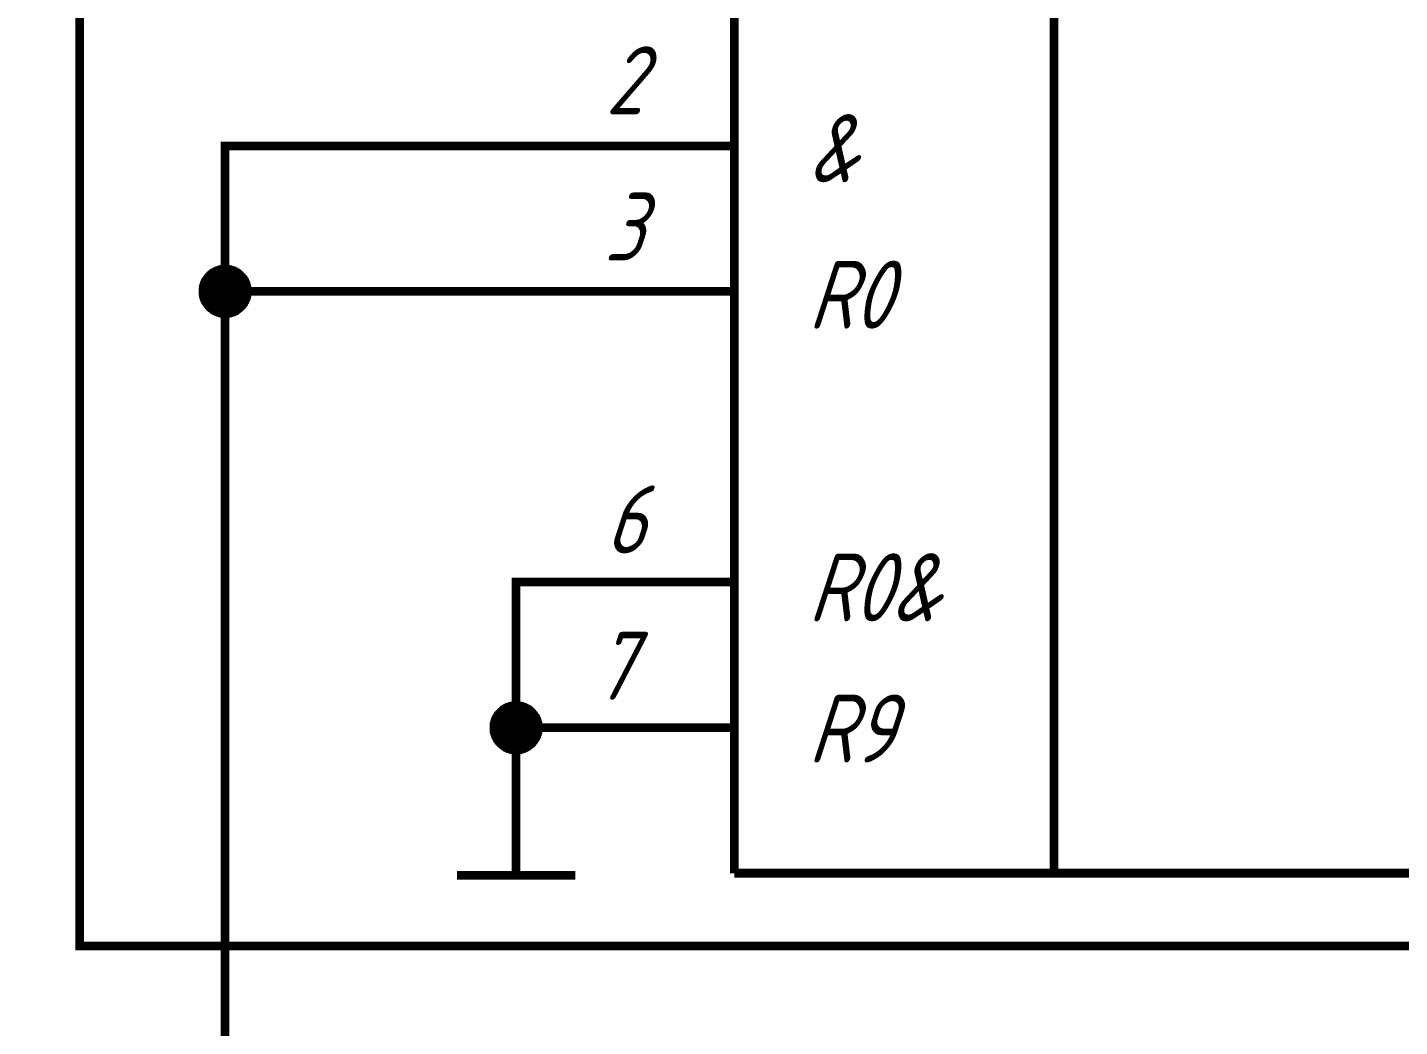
# Model space of a CAD drawing. Header units: millimetres. Extents: x 0 to 420, y 0 to 297.
# Drawn here: x 218.2 to 265.38, y 232.22 to 266.57 of the extents above; entities that cross this region are included whole.
import ezdxf

# ---------------------------------------------------------------- set-up
doc = ezdxf.new("R2010")
doc.units = ezdxf.units.MM
doc.layers.add('Sheet', color=255, linetype='Continuous')
doc.styles.add('GOST', font='', dxfattribs={"oblique": 18})
doc.styles.get('GOST').set_extended_font_data('GOST type A')

msp = doc.modelspace()

# ---------------------------------------------------------------- linework, layer by layer
at = {"layer": 'Sheet'}
for points, const_width in [([(242.504, 237.494), (242.504, 282.491)], 0.3), ([(253.496, 282.491), (253.496, 237.494)], 0.3), ([(292.489, 189.993), (292.489, 234.99), (220.004, 234.99), (220.004, 277.494), (237.496, 277.494)], 0.3), ([(215.007, 184.996), (225, 184.996), (225, 194.99), (225, 199.999), (225, 257.494), (225, 262.491), (237.496, 262.491)], 0.3), ([(242.504, 262.491), (237.496, 262.491)], 0.3), ([(224.237, 257.494), (224.237, 257.539), (224.237, 257.573), (224.248, 257.607), (224.248, 257.652), (224.259, 257.685), (224.27, 257.719), (224.281, 257.764), (224.293, 257.798), (224.315, 257.831), (224.326, 257.865), (224.349, 257.887), (224.371, 257.921), (224.394, 257.955), (224.416, 257.977), (224.439, 258.011), (224.461, 258.033), (224.484, 258.056), (224.517, 258.089), (224.551, 258.112), (224.573, 258.134), (224.607, 258.146), (224.641, 258.168), (224.674, 258.179), (224.708, 258.202), (224.742, 258.213), (224.775, 258.224), (224.809, 258.235), (224.843, 258.247), (224.888, 258.247), (224.921, 258.258), (224.966, 258.258), (225, 258.258)], 0.3), ([(224.237, 257.494), (224.237, 257.539), (224.237, 257.573), (224.248, 257.607), (224.248, 257.652), (224.259, 257.685), (224.27, 257.719), (224.281, 257.764), (224.293, 257.798), (224.315, 257.831), (224.326, 257.865), (224.349, 257.887), (224.371, 257.921), (224.394, 257.955), (224.416, 257.977), (224.439, 258.011), (224.461, 258.033), (224.484, 258.056), (224.517, 258.089), (224.551, 258.112), (224.573, 258.134), (224.607, 258.146), (224.641, 258.168), (224.674, 258.179), (224.708, 258.202), (224.742, 258.213), (224.775, 258.224), (224.809, 258.235), (224.843, 258.247), (224.888, 258.247), (224.921, 258.258), (224.966, 258.258), (225, 258.258)], 0.3), ([(224.237, 257.494), (224.237, 257.539), (224.237, 257.573), (224.248, 257.607), (224.248, 257.652), (224.259, 257.685), (224.27, 257.719), (224.281, 257.764), (224.293, 257.798), (224.315, 257.831), (224.326, 257.865), (224.349, 257.887), (224.371, 257.921), (224.394, 257.955), (224.416, 257.977), (224.439, 258.011), (224.461, 258.033), (224.484, 258.056), (224.517, 258.089), (224.551, 258.112), (224.573, 258.134), (224.607, 258.146), (224.641, 258.168), (224.674, 258.179), (224.708, 258.202), (224.742, 258.213), (224.775, 258.224), (224.809, 258.235), (224.843, 258.247), (224.888, 258.247), (224.921, 258.258), (224.966, 258.258), (225, 258.258)], 0.3), ([(224.237, 257.494), (224.237, 257.539), (224.237, 257.573), (224.248, 257.607), (224.248, 257.652), (224.259, 257.685), (224.27, 257.719), (224.281, 257.764), (224.293, 257.798), (224.315, 257.831), (224.326, 257.865), (224.349, 257.887), (224.371, 257.921), (224.394, 257.955), (224.416, 257.977), (224.439, 258.011), (224.461, 258.033), (224.484, 258.056), (224.517, 258.089), (224.551, 258.112), (224.573, 258.134), (224.607, 258.146), (224.641, 258.168), (224.674, 258.179), (224.708, 258.202), (224.742, 258.213), (224.775, 258.224), (224.809, 258.235), (224.843, 258.247), (224.888, 258.247), (224.921, 258.258), (224.966, 258.258), (225, 258.258)], 0.3), ([(224.237, 257.494), (224.237, 257.539), (224.237, 257.573), (224.248, 257.607), (224.248, 257.652), (224.259, 257.685), (224.27, 257.719), (224.281, 257.764), (224.293, 257.798), (224.315, 257.831), (224.326, 257.865), (224.349, 257.887), (224.371, 257.921), (224.394, 257.955), (224.416, 257.977), (224.439, 258.011), (224.461, 258.033), (224.484, 258.056), (224.517, 258.089), (224.551, 258.112), (224.573, 258.134), (224.607, 258.146), (224.641, 258.168), (224.674, 258.179), (224.708, 258.202), (224.742, 258.213), (224.775, 258.224), (224.809, 258.235), (224.843, 258.247), (224.888, 258.247), (224.921, 258.258), (224.966, 258.258), (225, 258.258)], 0.0991), ([(224.237, 257.494), (224.237, 257.539), (224.237, 257.573), (224.248, 257.607), (224.248, 257.652), (224.259, 257.685), (224.27, 257.719), (224.281, 257.764), (224.293, 257.798), (224.315, 257.831), (224.326, 257.865), (224.349, 257.887), (224.371, 257.921), (224.394, 257.955), (224.416, 257.977), (224.439, 258.011), (224.461, 258.033), (224.484, 258.056), (224.517, 258.089), (224.551, 258.112), (224.573, 258.134), (224.607, 258.146), (224.641, 258.168), (224.674, 258.179), (224.708, 258.202), (224.742, 258.213), (224.775, 258.224), (224.809, 258.235), (224.843, 258.247), (224.888, 258.247), (224.921, 258.258), (224.966, 258.258), (225, 258.258)], 0.0991), ([(224.237, 257.494), (224.237, 257.539), (224.237, 257.573), (224.248, 257.607), (224.248, 257.652), (224.259, 257.685), (224.27, 257.719), (224.281, 257.764), (224.293, 257.798), (224.315, 257.831), (224.326, 257.865), (224.349, 257.887), (224.371, 257.921), (224.394, 257.955), (224.416, 257.977), (224.439, 258.011), (224.461, 258.033), (224.484, 258.056), (224.517, 258.089), (224.551, 258.112), (224.573, 258.134), (224.607, 258.146), (224.641, 258.168), (224.674, 258.179), (224.708, 258.202), (224.742, 258.213), (224.775, 258.224), (224.809, 258.235), (224.843, 258.247), (224.888, 258.247), (224.921, 258.258), (224.966, 258.258), (225, 258.258)], 0.0991), ([(224.237, 257.494), (224.237, 257.539), (224.237, 257.573), (224.248, 257.607), (224.248, 257.652), (224.259, 257.685), (224.27, 257.719), (224.281, 257.764), (224.293, 257.798), (224.315, 257.831), (224.326, 257.865), (224.349, 257.887), (224.371, 257.921), (224.394, 257.955), (224.416, 257.977), (224.439, 258.011), (224.461, 258.033), (224.484, 258.056), (224.517, 258.089), (224.551, 258.112), (224.573, 258.134), (224.607, 258.146), (224.641, 258.168), (224.674, 258.179), (224.708, 258.202), (224.742, 258.213), (224.775, 258.224), (224.809, 258.235), (224.843, 258.247), (224.888, 258.247), (224.921, 258.258), (224.966, 258.258), (225, 258.258)], 0.0991), ([(225, 258.258), (225, 258.258)], 0.3), ([(225, 258.258), (225.045, 258.258), (225.079, 258.258), (225.112, 258.247), (225.157, 258.247), (225.191, 258.235), (225.225, 258.224), (225.269, 258.213), (225.303, 258.202), (225.337, 258.179), (225.371, 258.168), (225.393, 258.146), (225.427, 258.134), (225.46, 258.112), (225.483, 258.089), (225.516, 258.056), (225.539, 258.033), (225.561, 258.011), (225.595, 257.977), (225.618, 257.955), (225.64, 257.921), (225.651, 257.887), (225.674, 257.865), (225.685, 257.831), (225.707, 257.798), (225.719, 257.764), (225.73, 257.719), (225.741, 257.685), (225.752, 257.652), (225.752, 257.607), (225.763, 257.573), (225.763, 257.539), (225.763, 257.494)], 0.3), ([(225, 258.258), (225, 258.258)], 0.3), ([(225, 258.258), (225.045, 258.258), (225.079, 258.258), (225.112, 258.247), (225.157, 258.247), (225.191, 258.235), (225.225, 258.224), (225.269, 258.213), (225.303, 258.202), (225.337, 258.179), (225.371, 258.168), (225.393, 258.146), (225.427, 258.134), (225.46, 258.112), (225.483, 258.089), (225.516, 258.056), (225.539, 258.033), (225.561, 258.011), (225.595, 257.977), (225.618, 257.955), (225.64, 257.921), (225.651, 257.887), (225.674, 257.865), (225.685, 257.831), (225.707, 257.798), (225.719, 257.764), (225.73, 257.719), (225.741, 257.685), (225.752, 257.652), (225.752, 257.607), (225.763, 257.573), (225.763, 257.539), (225.763, 257.494)], 0.3), ([(225, 258.258), (225, 258.258)], 0.3), ([(225, 258.258), (225.045, 258.258), (225.079, 258.258), (225.112, 258.247), (225.157, 258.247), (225.191, 258.235), (225.225, 258.224), (225.269, 258.213), (225.303, 258.202), (225.337, 258.179), (225.371, 258.168), (225.393, 258.146), (225.427, 258.134), (225.46, 258.112), (225.483, 258.089), (225.516, 258.056), (225.539, 258.033), (225.561, 258.011), (225.595, 257.977), (225.618, 257.955), (225.64, 257.921), (225.651, 257.887), (225.674, 257.865), (225.685, 257.831), (225.707, 257.798), (225.719, 257.764), (225.73, 257.719), (225.741, 257.685), (225.752, 257.652), (225.752, 257.607), (225.763, 257.573), (225.763, 257.539), (225.763, 257.494)], 0.3), ([(225, 258.258), (225, 258.258)], 0.3), ([(225, 258.258), (225.045, 258.258), (225.079, 258.258), (225.112, 258.247), (225.157, 258.247), (225.191, 258.235), (225.225, 258.224), (225.269, 258.213), (225.303, 258.202), (225.337, 258.179), (225.371, 258.168), (225.393, 258.146), (225.427, 258.134), (225.46, 258.112), (225.483, 258.089), (225.516, 258.056), (225.539, 258.033), (225.561, 258.011), (225.595, 257.977), (225.618, 257.955), (225.64, 257.921), (225.651, 257.887), (225.674, 257.865), (225.685, 257.831), (225.707, 257.798), (225.719, 257.764), (225.73, 257.719), (225.741, 257.685), (225.752, 257.652), (225.752, 257.607), (225.763, 257.573), (225.763, 257.539), (225.763, 257.494)], 0.3), ([(225, 258.258), (225, 258.258)], 0.0991), ([(225, 258.258), (225.045, 258.258), (225.079, 258.258), (225.112, 258.247), (225.157, 258.247), (225.191, 258.235), (225.225, 258.224), (225.269, 258.213), (225.303, 258.202), (225.337, 258.179), (225.371, 258.168), (225.393, 258.146), (225.427, 258.134), (225.46, 258.112), (225.483, 258.089), (225.516, 258.056), (225.539, 258.033), (225.561, 258.011), (225.595, 257.977), (225.618, 257.955), (225.64, 257.921), (225.651, 257.887), (225.674, 257.865), (225.685, 257.831), (225.707, 257.798), (225.719, 257.764), (225.73, 257.719), (225.741, 257.685), (225.752, 257.652), (225.752, 257.607), (225.763, 257.573), (225.763, 257.539), (225.763, 257.494)], 0.0991), ([(225, 258.258), (225, 258.258)], 0.0991), ([(225, 258.258), (225.045, 258.258), (225.079, 258.258), (225.112, 258.247), (225.157, 258.247), (225.191, 258.235), (225.225, 258.224), (225.269, 258.213), (225.303, 258.202), (225.337, 258.179), (225.371, 258.168), (225.393, 258.146), (225.427, 258.134), (225.46, 258.112), (225.483, 258.089), (225.516, 258.056), (225.539, 258.033), (225.561, 258.011), (225.595, 257.977), (225.618, 257.955), (225.64, 257.921), (225.651, 257.887), (225.674, 257.865), (225.685, 257.831), (225.707, 257.798), (225.719, 257.764), (225.73, 257.719), (225.741, 257.685), (225.752, 257.652), (225.752, 257.607), (225.763, 257.573), (225.763, 257.539), (225.763, 257.494)], 0.0991), ([(225, 258.258), (225, 258.258)], 0.0991), ([(225, 258.258), (225.045, 258.258), (225.079, 258.258), (225.112, 258.247), (225.157, 258.247), (225.191, 258.235), (225.225, 258.224), (225.269, 258.213), (225.303, 258.202), (225.337, 258.179), (225.371, 258.168), (225.393, 258.146), (225.427, 258.134), (225.46, 258.112), (225.483, 258.089), (225.516, 258.056), (225.539, 258.033), (225.561, 258.011), (225.595, 257.977), (225.618, 257.955), (225.64, 257.921), (225.651, 257.887), (225.674, 257.865), (225.685, 257.831), (225.707, 257.798), (225.719, 257.764), (225.73, 257.719), (225.741, 257.685), (225.752, 257.652), (225.752, 257.607), (225.763, 257.573), (225.763, 257.539), (225.763, 257.494)], 0.0991), ([(225, 258.258), (225, 258.258)], 0.0991), ([(225, 258.258), (225.045, 258.258), (225.079, 258.258), (225.112, 258.247), (225.157, 258.247), (225.191, 258.235), (225.225, 258.224), (225.269, 258.213), (225.303, 258.202), (225.337, 258.179), (225.371, 258.168), (225.393, 258.146), (225.427, 258.134), (225.46, 258.112), (225.483, 258.089), (225.516, 258.056), (225.539, 258.033), (225.561, 258.011), (225.595, 257.977), (225.618, 257.955), (225.64, 257.921), (225.651, 257.887), (225.674, 257.865), (225.685, 257.831), (225.707, 257.798), (225.719, 257.764), (225.73, 257.719), (225.741, 257.685), (225.752, 257.652), (225.752, 257.607), (225.763, 257.573), (225.763, 257.539), (225.763, 257.494)], 0.0991), ([(225, 256.731), (224.966, 256.731), (224.921, 256.731), (224.888, 256.742), (224.843, 256.742), (224.809, 256.753), (224.775, 256.764), (224.742, 256.776), (224.708, 256.787), (224.674, 256.809), (224.641, 256.821), (224.607, 256.843), (224.573, 256.865), (224.551, 256.888), (224.517, 256.91), (224.484, 256.933), (224.461, 256.955), (224.439, 256.978), (224.416, 257.011), (224.394, 257.045), (224.371, 257.068), (224.349, 257.101), (224.326, 257.135), (224.315, 257.169), (224.293, 257.202), (224.281, 257.236), (224.27, 257.27), (224.259, 257.303), (224.248, 257.337), (224.248, 257.382), (224.237, 257.416), (224.237, 257.461), (224.237, 257.494)], 0.3), ([(224.237, 257.494), (224.237, 257.494)], 0.3), ([(225, 256.731), (224.966, 256.731), (224.921, 256.731), (224.888, 256.742), (224.843, 256.742), (224.809, 256.753), (224.775, 256.764), (224.742, 256.776), (224.708, 256.787), (224.674, 256.809), (224.641, 256.821), (224.607, 256.843), (224.573, 256.865), (224.551, 256.888), (224.517, 256.91), (224.484, 256.933), (224.461, 256.955), (224.439, 256.978), (224.416, 257.011), (224.394, 257.045), (224.371, 257.068), (224.349, 257.101), (224.326, 257.135), (224.315, 257.169), (224.293, 257.202), (224.281, 257.236), (224.27, 257.27), (224.259, 257.303), (224.248, 257.337), (224.248, 257.382), (224.237, 257.416), (224.237, 257.461), (224.237, 257.494)], 0.3), ([(224.237, 257.494), (224.237, 257.494)], 0.3), ([(225, 256.731), (224.966, 256.731), (224.921, 256.731), (224.888, 256.742), (224.843, 256.742), (224.809, 256.753), (224.775, 256.764), (224.742, 256.776), (224.708, 256.787), (224.674, 256.809), (224.641, 256.821), (224.607, 256.843), (224.573, 256.865), (224.551, 256.888), (224.517, 256.91), (224.484, 256.933), (224.461, 256.955), (224.439, 256.978), (224.416, 257.011), (224.394, 257.045), (224.371, 257.068), (224.349, 257.101), (224.326, 257.135), (224.315, 257.169), (224.293, 257.202), (224.281, 257.236), (224.27, 257.27), (224.259, 257.303), (224.248, 257.337), (224.248, 257.382), (224.237, 257.416), (224.237, 257.461), (224.237, 257.494)], 0.3), ([(224.237, 257.494), (224.237, 257.494)], 0.3), ([(225, 256.731), (224.966, 256.731), (224.921, 256.731), (224.888, 256.742), (224.843, 256.742), (224.809, 256.753), (224.775, 256.764), (224.742, 256.776), (224.708, 256.787), (224.674, 256.809), (224.641, 256.821), (224.607, 256.843), (224.573, 256.865), (224.551, 256.888), (224.517, 256.91), (224.484, 256.933), (224.461, 256.955), (224.439, 256.978), (224.416, 257.011), (224.394, 257.045), (224.371, 257.068), (224.349, 257.101), (224.326, 257.135), (224.315, 257.169), (224.293, 257.202), (224.281, 257.236), (224.27, 257.27), (224.259, 257.303), (224.248, 257.337), (224.248, 257.382), (224.237, 257.416), (224.237, 257.461), (224.237, 257.494)], 0.3), ([(224.237, 257.494), (224.237, 257.494)], 0.3), ([(225.763, 257.494), (225.763, 257.461), (225.763, 257.416), (225.752, 257.382), (225.752, 257.337), (225.741, 257.303), (225.73, 257.27), (225.719, 257.236), (225.707, 257.202), (225.685, 257.169), (225.674, 257.135), (225.651, 257.101), (225.64, 257.068), (225.618, 257.045), (225.595, 257.011), (225.561, 256.978), (225.539, 256.955), (225.516, 256.933), (225.483, 256.91), (225.46, 256.888), (225.427, 256.865), (225.393, 256.843), (225.371, 256.821), (225.337, 256.809), (225.303, 256.787), (225.269, 256.776), (225.225, 256.764), (225.191, 256.753), (225.157, 256.742), (225.112, 256.742), (225.079, 256.731), (225.045, 256.731), (225, 256.731)], 0.3), ([(237.496, 257.494), (225, 257.494)], 0.3), ([(225.763, 257.494), (225.763, 257.461), (225.763, 257.416), (225.752, 257.382), (225.752, 257.337), (225.741, 257.303), (225.73, 257.27), (225.719, 257.236), (225.707, 257.202), (225.685, 257.169), (225.674, 257.135), (225.651, 257.101), (225.64, 257.068), (225.618, 257.045), (225.595, 257.011), (225.561, 256.978), (225.539, 256.955), (225.516, 256.933), (225.483, 256.91), (225.46, 256.888), (225.427, 256.865), (225.393, 256.843), (225.371, 256.821), (225.337, 256.809), (225.303, 256.787), (225.269, 256.776), (225.225, 256.764), (225.191, 256.753), (225.157, 256.742), (225.112, 256.742), (225.079, 256.731), (225.045, 256.731), (225, 256.731)], 0.3), ([(225.763, 257.494), (225.763, 257.461), (225.763, 257.416), (225.752, 257.382), (225.752, 257.337), (225.741, 257.303), (225.73, 257.27), (225.719, 257.236), (225.707, 257.202), (225.685, 257.169), (225.674, 257.135), (225.651, 257.101), (225.64, 257.068), (225.618, 257.045), (225.595, 257.011), (225.561, 256.978), (225.539, 256.955), (225.516, 256.933), (225.483, 256.91), (225.46, 256.888), (225.427, 256.865), (225.393, 256.843), (225.371, 256.821), (225.337, 256.809), (225.303, 256.787), (225.269, 256.776), (225.225, 256.764), (225.191, 256.753), (225.157, 256.742), (225.112, 256.742), (225.079, 256.731), (225.045, 256.731), (225, 256.731)], 0.3), ([(225.763, 257.494), (225.763, 257.461), (225.763, 257.416), (225.752, 257.382), (225.752, 257.337), (225.741, 257.303), (225.73, 257.27), (225.719, 257.236), (225.707, 257.202), (225.685, 257.169), (225.674, 257.135), (225.651, 257.101), (225.64, 257.068), (225.618, 257.045), (225.595, 257.011), (225.561, 256.978), (225.539, 256.955), (225.516, 256.933), (225.483, 256.91), (225.46, 256.888), (225.427, 256.865), (225.393, 256.843), (225.371, 256.821), (225.337, 256.809), (225.303, 256.787), (225.269, 256.776), (225.225, 256.764), (225.191, 256.753), (225.157, 256.742), (225.112, 256.742), (225.079, 256.731), (225.045, 256.731), (225, 256.731)], 0.3), ([(225.763, 257.494), (225.763, 257.494), (225.763, 257.494), (225.763, 257.494), (225.763, 257.494), (225.763, 257.494), (225.763, 257.494), (225.763, 257.494), (225.763, 257.494), (225.763, 257.494), (225.763, 257.494), (225.763, 257.494), (225.763, 257.494), (225.763, 257.494), (225.763, 257.494), (225.763, 257.494), (225.763, 257.494), (225.763, 257.494), (225.763, 257.494), (225.763, 257.494), (225.763, 257.494), (225.763, 257.494), (225.763, 257.494), (225.763, 257.494), (225.763, 257.494), (225.763, 257.494), (225.763, 257.494), (225.763, 257.494), (225.763, 257.494), (225.763, 257.494), (225.763, 257.494), (225.763, 257.494), (225.763, 257.494)], 0.3), ([(225.763, 257.494), (225.763, 257.494)], 0.3), ([(225.763, 257.494), (225.763, 257.494), (225.763, 257.494), (225.763, 257.494), (225.763, 257.494), (225.763, 257.494), (225.763, 257.494), (225.763, 257.494), (225.763, 257.494), (225.763, 257.494), (225.763, 257.494), (225.763, 257.494), (225.763, 257.494), (225.763, 257.494), (225.763, 257.494), (225.763, 257.494), (225.763, 257.494), (225.763, 257.494), (225.763, 257.494), (225.763, 257.494), (225.763, 257.494), (225.763, 257.494), (225.763, 257.494), (225.763, 257.494), (225.763, 257.494), (225.763, 257.494), (225.763, 257.494), (225.763, 257.494), (225.763, 257.494), (225.763, 257.494), (225.763, 257.494), (225.763, 257.494), (225.763, 257.494)], 0.3), ([(225.763, 257.494), (225.763, 257.494)], 0.3), ([(225.763, 257.494), (225.763, 257.494), (225.763, 257.494), (225.763, 257.494), (225.763, 257.494), (225.763, 257.494), (225.763, 257.494), (225.763, 257.494), (225.763, 257.494), (225.763, 257.494), (225.763, 257.494), (225.763, 257.494), (225.763, 257.494), (225.763, 257.494), (225.763, 257.494), (225.763, 257.494), (225.763, 257.494), (225.763, 257.494), (225.763, 257.494), (225.763, 257.494), (225.763, 257.494), (225.763, 257.494), (225.763, 257.494), (225.763, 257.494), (225.763, 257.494), (225.763, 257.494), (225.763, 257.494), (225.763, 257.494), (225.763, 257.494), (225.763, 257.494), (225.763, 257.494), (225.763, 257.494), (225.763, 257.494)], 0.3), ([(225.763, 257.494), (225.763, 257.494)], 0.3), ([(225.763, 257.494), (225.763, 257.494), (225.763, 257.494), (225.763, 257.494), (225.763, 257.494), (225.763, 257.494), (225.763, 257.494), (225.763, 257.494), (225.763, 257.494), (225.763, 257.494), (225.763, 257.494), (225.763, 257.494), (225.763, 257.494), (225.763, 257.494), (225.763, 257.494), (225.763, 257.494), (225.763, 257.494), (225.763, 257.494), (225.763, 257.494), (225.763, 257.494), (225.763, 257.494), (225.763, 257.494), (225.763, 257.494), (225.763, 257.494), (225.763, 257.494), (225.763, 257.494), (225.763, 257.494), (225.763, 257.494), (225.763, 257.494), (225.763, 257.494), (225.763, 257.494), (225.763, 257.494), (225.763, 257.494)], 0.3), ([(225.763, 257.494), (225.763, 257.494)], 0.3), ([(242.504, 257.494), (237.496, 257.494)], 0.3), ([(225, 256.731), (224.966, 256.731), (224.921, 256.731), (224.888, 256.742), (224.843, 256.742), (224.809, 256.753), (224.775, 256.764), (224.742, 256.776), (224.708, 256.787), (224.674, 256.809), (224.641, 256.821), (224.607, 256.843), (224.573, 256.865), (224.551, 256.888), (224.517, 256.91), (224.484, 256.933), (224.461, 256.955), (224.439, 256.978), (224.416, 257.011), (224.394, 257.045), (224.371, 257.068), (224.349, 257.101), (224.326, 257.135), (224.315, 257.169), (224.293, 257.202), (224.281, 257.236), (224.27, 257.27), (224.259, 257.303), (224.248, 257.337), (224.248, 257.382), (224.237, 257.416), (224.237, 257.461), (224.237, 257.494)], 0.0991), ([(224.237, 257.494), (224.237, 257.494)], 0.0991), ([(225, 256.731), (224.966, 256.731), (224.921, 256.731), (224.888, 256.742), (224.843, 256.742), (224.809, 256.753), (224.775, 256.764), (224.742, 256.776), (224.708, 256.787), (224.674, 256.809), (224.641, 256.821), (224.607, 256.843), (224.573, 256.865), (224.551, 256.888), (224.517, 256.91), (224.484, 256.933), (224.461, 256.955), (224.439, 256.978), (224.416, 257.011), (224.394, 257.045), (224.371, 257.068), (224.349, 257.101), (224.326, 257.135), (224.315, 257.169), (224.293, 257.202), (224.281, 257.236), (224.27, 257.27), (224.259, 257.303), (224.248, 257.337), (224.248, 257.382), (224.237, 257.416), (224.237, 257.461), (224.237, 257.494)], 0.0991), ([(224.237, 257.494), (224.237, 257.494)], 0.0991), ([(225, 256.731), (224.966, 256.731), (224.921, 256.731), (224.888, 256.742), (224.843, 256.742), (224.809, 256.753), (224.775, 256.764), (224.742, 256.776), (224.708, 256.787), (224.674, 256.809), (224.641, 256.821), (224.607, 256.843), (224.573, 256.865), (224.551, 256.888), (224.517, 256.91), (224.484, 256.933), (224.461, 256.955), (224.439, 256.978), (224.416, 257.011), (224.394, 257.045), (224.371, 257.068), (224.349, 257.101), (224.326, 257.135), (224.315, 257.169), (224.293, 257.202), (224.281, 257.236), (224.27, 257.27), (224.259, 257.303), (224.248, 257.337), (224.248, 257.382), (224.237, 257.416), (224.237, 257.461), (224.237, 257.494)], 0.0991), ([(224.237, 257.494), (224.237, 257.494)], 0.0991), ([(225, 256.731), (224.966, 256.731), (224.921, 256.731), (224.888, 256.742), (224.843, 256.742), (224.809, 256.753), (224.775, 256.764), (224.742, 256.776), (224.708, 256.787), (224.674, 256.809), (224.641, 256.821), (224.607, 256.843), (224.573, 256.865), (224.551, 256.888), (224.517, 256.91), (224.484, 256.933), (224.461, 256.955), (224.439, 256.978), (224.416, 257.011), (224.394, 257.045), (224.371, 257.068), (224.349, 257.101), (224.326, 257.135), (224.315, 257.169), (224.293, 257.202), (224.281, 257.236), (224.27, 257.27), (224.259, 257.303), (224.248, 257.337), (224.248, 257.382), (224.237, 257.416), (224.237, 257.461), (224.237, 257.494)], 0.0991), ([(224.237, 257.494), (224.237, 257.494)], 0.0991), ([(225.763, 257.494), (225.763, 257.461), (225.763, 257.416), (225.752, 257.382), (225.752, 257.337), (225.741, 257.303), (225.73, 257.27), (225.719, 257.236), (225.707, 257.202), (225.685, 257.169), (225.674, 257.135), (225.651, 257.101), (225.64, 257.068), (225.618, 257.045), (225.595, 257.011), (225.561, 256.978), (225.539, 256.955), (225.516, 256.933), (225.483, 256.91), (225.46, 256.888), (225.427, 256.865), (225.393, 256.843), (225.371, 256.821), (225.337, 256.809), (225.303, 256.787), (225.269, 256.776), (225.225, 256.764), (225.191, 256.753), (225.157, 256.742), (225.112, 256.742), (225.079, 256.731), (225.045, 256.731), (225, 256.731)], 0.0991), ([(225.763, 257.494), (225.763, 257.461), (225.763, 257.416), (225.752, 257.382), (225.752, 257.337), (225.741, 257.303), (225.73, 257.27), (225.719, 257.236), (225.707, 257.202), (225.685, 257.169), (225.674, 257.135), (225.651, 257.101), (225.64, 257.068), (225.618, 257.045), (225.595, 257.011), (225.561, 256.978), (225.539, 256.955), (225.516, 256.933), (225.483, 256.91), (225.46, 256.888), (225.427, 256.865), (225.393, 256.843), (225.371, 256.821), (225.337, 256.809), (225.303, 256.787), (225.269, 256.776), (225.225, 256.764), (225.191, 256.753), (225.157, 256.742), (225.112, 256.742), (225.079, 256.731), (225.045, 256.731), (225, 256.731)], 0.0991), ([(225.763, 257.494), (225.763, 257.461), (225.763, 257.416), (225.752, 257.382), (225.752, 257.337), (225.741, 257.303), (225.73, 257.27), (225.719, 257.236), (225.707, 257.202), (225.685, 257.169), (225.674, 257.135), (225.651, 257.101), (225.64, 257.068), (225.618, 257.045), (225.595, 257.011), (225.561, 256.978), (225.539, 256.955), (225.516, 256.933), (225.483, 256.91), (225.46, 256.888), (225.427, 256.865), (225.393, 256.843), (225.371, 256.821), (225.337, 256.809), (225.303, 256.787), (225.269, 256.776), (225.225, 256.764), (225.191, 256.753), (225.157, 256.742), (225.112, 256.742), (225.079, 256.731), (225.045, 256.731), (225, 256.731)], 0.0991), ([(225.763, 257.494), (225.763, 257.461), (225.763, 257.416), (225.752, 257.382), (225.752, 257.337), (225.741, 257.303), (225.73, 257.27), (225.719, 257.236), (225.707, 257.202), (225.685, 257.169), (225.674, 257.135), (225.651, 257.101), (225.64, 257.068), (225.618, 257.045), (225.595, 257.011), (225.561, 256.978), (225.539, 256.955), (225.516, 256.933), (225.483, 256.91), (225.46, 256.888), (225.427, 256.865), (225.393, 256.843), (225.371, 256.821), (225.337, 256.809), (225.303, 256.787), (225.269, 256.776), (225.225, 256.764), (225.191, 256.753), (225.157, 256.742), (225.112, 256.742), (225.079, 256.731), (225.045, 256.731), (225, 256.731)], 0.0991), ([(225.763, 257.494), (225.763, 257.494), (225.763, 257.494), (225.763, 257.494), (225.763, 257.494), (225.763, 257.494), (225.763, 257.494), (225.763, 257.494), (225.763, 257.494), (225.763, 257.494), (225.763, 257.494), (225.763, 257.494), (225.763, 257.494), (225.763, 257.494), (225.763, 257.494), (225.763, 257.494), (225.763, 257.494), (225.763, 257.494), (225.763, 257.494), (225.763, 257.494), (225.763, 257.494), (225.763, 257.494), (225.763, 257.494), (225.763, 257.494), (225.763, 257.494), (225.763, 257.494), (225.763, 257.494), (225.763, 257.494), (225.763, 257.494), (225.763, 257.494), (225.763, 257.494), (225.763, 257.494), (225.763, 257.494)], 0.0991), ([(225.763, 257.494), (225.763, 257.494)], 0.0991), ([(225.763, 257.494), (225.763, 257.494), (225.763, 257.494), (225.763, 257.494), (225.763, 257.494), (225.763, 257.494), (225.763, 257.494), (225.763, 257.494), (225.763, 257.494), (225.763, 257.494), (225.763, 257.494), (225.763, 257.494), (225.763, 257.494), (225.763, 257.494), (225.763, 257.494), (225.763, 257.494), (225.763, 257.494), (225.763, 257.494), (225.763, 257.494), (225.763, 257.494), (225.763, 257.494), (225.763, 257.494), (225.763, 257.494), (225.763, 257.494), (225.763, 257.494), (225.763, 257.494), (225.763, 257.494), (225.763, 257.494), (225.763, 257.494), (225.763, 257.494), (225.763, 257.494), (225.763, 257.494), (225.763, 257.494)], 0.0991), ([(225.763, 257.494), (225.763, 257.494)], 0.0991), ([(225.763, 257.494), (225.763, 257.494), (225.763, 257.494), (225.763, 257.494), (225.763, 257.494), (225.763, 257.494), (225.763, 257.494), (225.763, 257.494), (225.763, 257.494), (225.763, 257.494), (225.763, 257.494), (225.763, 257.494), (225.763, 257.494), (225.763, 257.494), (225.763, 257.494), (225.763, 257.494), (225.763, 257.494), (225.763, 257.494), (225.763, 257.494), (225.763, 257.494), (225.763, 257.494), (225.763, 257.494), (225.763, 257.494), (225.763, 257.494), (225.763, 257.494), (225.763, 257.494), (225.763, 257.494), (225.763, 257.494), (225.763, 257.494), (225.763, 257.494), (225.763, 257.494), (225.763, 257.494), (225.763, 257.494)], 0.0991), ([(225.763, 257.494), (225.763, 257.494)], 0.0991), ([(225.763, 257.494), (225.763, 257.494), (225.763, 257.494), (225.763, 257.494), (225.763, 257.494), (225.763, 257.494), (225.763, 257.494), (225.763, 257.494), (225.763, 257.494), (225.763, 257.494), (225.763, 257.494), (225.763, 257.494), (225.763, 257.494), (225.763, 257.494), (225.763, 257.494), (225.763, 257.494), (225.763, 257.494), (225.763, 257.494), (225.763, 257.494), (225.763, 257.494), (225.763, 257.494), (225.763, 257.494), (225.763, 257.494), (225.763, 257.494), (225.763, 257.494), (225.763, 257.494), (225.763, 257.494), (225.763, 257.494), (225.763, 257.494), (225.763, 257.494), (225.763, 257.494), (225.763, 257.494), (225.763, 257.494)], 0.0991), ([(225.763, 257.494), (225.763, 257.494)], 0.0991), ([(237.496, 242.492), (235.004, 242.492), (235.004, 247.5), (237.496, 247.5)], 0.3), ([(242.504, 247.5), (237.496, 247.5)], 0.3), ([(234.24, 242.492), (234.24, 242.537), (234.24, 242.57), (234.251, 242.604), (234.251, 242.649), (234.263, 242.683), (234.274, 242.716), (234.285, 242.761), (234.296, 242.795), (234.319, 242.828), (234.33, 242.862), (234.353, 242.885), (234.364, 242.918), (234.386, 242.952), (234.409, 242.974), (234.442, 243.008), (234.465, 243.031), (234.487, 243.053), (234.521, 243.087), (234.543, 243.109), (234.577, 243.132), (234.611, 243.143), (234.633, 243.165), (234.667, 243.177), (234.701, 243.199), (234.734, 243.21), (234.779, 243.222), (234.813, 243.233), (234.847, 243.244), (234.891, 243.244), (234.925, 243.255), (234.959, 243.255), (235.004, 243.255)], 0.3), ([(234.24, 242.492), (234.24, 242.537), (234.24, 242.57), (234.251, 242.604), (234.251, 242.649), (234.263, 242.683), (234.274, 242.716), (234.285, 242.761), (234.296, 242.795), (234.319, 242.828), (234.33, 242.862), (234.353, 242.885), (234.364, 242.918), (234.386, 242.952), (234.409, 242.974), (234.442, 243.008), (234.465, 243.031), (234.487, 243.053), (234.521, 243.087), (234.543, 243.109), (234.577, 243.132), (234.611, 243.143), (234.633, 243.165), (234.667, 243.177), (234.701, 243.199), (234.734, 243.21), (234.779, 243.222), (234.813, 243.233), (234.847, 243.244), (234.891, 243.244), (234.925, 243.255), (234.959, 243.255), (235.004, 243.255)], 0.3), ([(234.24, 242.492), (234.24, 242.537), (234.24, 242.57), (234.251, 242.604), (234.251, 242.649), (234.263, 242.683), (234.274, 242.716), (234.285, 242.761), (234.296, 242.795), (234.319, 242.828), (234.33, 242.862), (234.353, 242.885), (234.364, 242.918), (234.386, 242.952), (234.409, 242.974), (234.442, 243.008), (234.465, 243.031), (234.487, 243.053), (234.521, 243.087), (234.543, 243.109), (234.577, 243.132), (234.611, 243.143), (234.633, 243.165), (234.667, 243.177), (234.701, 243.199), (234.734, 243.21), (234.779, 243.222), (234.813, 243.233), (234.847, 243.244), (234.891, 243.244), (234.925, 243.255), (234.959, 243.255), (235.004, 243.255)], 0.3), ([(234.24, 242.492), (234.24, 242.537), (234.24, 242.57), (234.251, 242.604), (234.251, 242.649), (234.263, 242.683), (234.274, 242.716), (234.285, 242.761), (234.296, 242.795), (234.319, 242.828), (234.33, 242.862), (234.353, 242.885), (234.364, 242.918), (234.386, 242.952), (234.409, 242.974), (234.442, 243.008), (234.465, 243.031), (234.487, 243.053), (234.521, 243.087), (234.543, 243.109), (234.577, 243.132), (234.611, 243.143), (234.633, 243.165), (234.667, 243.177), (234.701, 243.199), (234.734, 243.21), (234.779, 243.222), (234.813, 243.233), (234.847, 243.244), (234.891, 243.244), (234.925, 243.255), (234.959, 243.255), (235.004, 243.255)], 0.3), ([(234.24, 242.492), (234.24, 242.537), (234.24, 242.57), (234.251, 242.604), (234.251, 242.649), (234.263, 242.683), (234.274, 242.716), (234.285, 242.761), (234.296, 242.795), (234.319, 242.828), (234.33, 242.862), (234.353, 242.885), (234.364, 242.918), (234.386, 242.952), (234.409, 242.974), (234.442, 243.008), (234.465, 243.031), (234.487, 243.053), (234.521, 243.087), (234.543, 243.109), (234.577, 243.132), (234.611, 243.143), (234.633, 243.165), (234.667, 243.177), (234.701, 243.199), (234.734, 243.21), (234.779, 243.222), (234.813, 243.233), (234.847, 243.244), (234.891, 243.244), (234.925, 243.255), (234.959, 243.255), (235.004, 243.255)], 0.0991), ([(234.24, 242.492), (234.24, 242.537), (234.24, 242.57), (234.251, 242.604), (234.251, 242.649), (234.263, 242.683), (234.274, 242.716), (234.285, 242.761), (234.296, 242.795), (234.319, 242.828), (234.33, 242.862), (234.353, 242.885), (234.364, 242.918), (234.386, 242.952), (234.409, 242.974), (234.442, 243.008), (234.465, 243.031), (234.487, 243.053), (234.521, 243.087), (234.543, 243.109), (234.577, 243.132), (234.611, 243.143), (234.633, 243.165), (234.667, 243.177), (234.701, 243.199), (234.734, 243.21), (234.779, 243.222), (234.813, 243.233), (234.847, 243.244), (234.891, 243.244), (234.925, 243.255), (234.959, 243.255), (235.004, 243.255)], 0.0991), ([(234.24, 242.492), (234.24, 242.537), (234.24, 242.57), (234.251, 242.604), (234.251, 242.649), (234.263, 242.683), (234.274, 242.716), (234.285, 242.761), (234.296, 242.795), (234.319, 242.828), (234.33, 242.862), (234.353, 242.885), (234.364, 242.918), (234.386, 242.952), (234.409, 242.974), (234.442, 243.008), (234.465, 243.031), (234.487, 243.053), (234.521, 243.087), (234.543, 243.109), (234.577, 243.132), (234.611, 243.143), (234.633, 243.165), (234.667, 243.177), (234.701, 243.199), (234.734, 243.21), (234.779, 243.222), (234.813, 243.233), (234.847, 243.244), (234.891, 243.244), (234.925, 243.255), (234.959, 243.255), (235.004, 243.255)], 0.0991), ([(234.24, 242.492), (234.24, 242.537), (234.24, 242.57), (234.251, 242.604), (234.251, 242.649), (234.263, 242.683), (234.274, 242.716), (234.285, 242.761), (234.296, 242.795), (234.319, 242.828), (234.33, 242.862), (234.353, 242.885), (234.364, 242.918), (234.386, 242.952), (234.409, 242.974), (234.442, 243.008), (234.465, 243.031), (234.487, 243.053), (234.521, 243.087), (234.543, 243.109), (234.577, 243.132), (234.611, 243.143), (234.633, 243.165), (234.667, 243.177), (234.701, 243.199), (234.734, 243.21), (234.779, 243.222), (234.813, 243.233), (234.847, 243.244), (234.891, 243.244), (234.925, 243.255), (234.959, 243.255), (235.004, 243.255)], 0.0991), ([(235.004, 243.255), (235.004, 243.255)], 0.3), ([(235.004, 243.255), (235.037, 243.255), (235.082, 243.255), (235.116, 243.244), (235.161, 243.244), (235.195, 243.233), (235.228, 243.222), (235.262, 243.21), (235.296, 243.199), (235.329, 243.177), (235.363, 243.165), (235.397, 243.143), (235.43, 243.132), (235.453, 243.109), (235.487, 243.087), (235.52, 243.053), (235.543, 243.031), (235.565, 243.008), (235.588, 242.974), (235.61, 242.952), (235.632, 242.918), (235.655, 242.885), (235.677, 242.862), (235.689, 242.828), (235.711, 242.795), (235.722, 242.761), (235.734, 242.716), (235.745, 242.683), (235.756, 242.649), (235.756, 242.604), (235.767, 242.57), (235.767, 242.537), (235.767, 242.492)], 0.3), ([(235.004, 243.255), (235.004, 243.255)], 0.3), ([(235.004, 243.255), (235.037, 243.255), (235.082, 243.255), (235.116, 243.244), (235.161, 243.244), (235.195, 243.233), (235.228, 243.222), (235.262, 243.21), (235.296, 243.199), (235.329, 243.177), (235.363, 243.165), (235.397, 243.143), (235.43, 243.132), (235.453, 243.109), (235.487, 243.087), (235.52, 243.053), (235.543, 243.031), (235.565, 243.008), (235.588, 242.974), (235.61, 242.952), (235.632, 242.918), (235.655, 242.885), (235.677, 242.862), (235.689, 242.828), (235.711, 242.795), (235.722, 242.761), (235.734, 242.716), (235.745, 242.683), (235.756, 242.649), (235.756, 242.604), (235.767, 242.57), (235.767, 242.537), (235.767, 242.492)], 0.3), ([(235.004, 243.255), (235.004, 243.255)], 0.3), ([(235.004, 243.255), (235.037, 243.255), (235.082, 243.255), (235.116, 243.244), (235.161, 243.244), (235.195, 243.233), (235.228, 243.222), (235.262, 243.21), (235.296, 243.199), (235.329, 243.177), (235.363, 243.165), (235.397, 243.143), (235.43, 243.132), (235.453, 243.109), (235.487, 243.087), (235.52, 243.053), (235.543, 243.031), (235.565, 243.008), (235.588, 242.974), (235.61, 242.952), (235.632, 242.918), (235.655, 242.885), (235.677, 242.862), (235.689, 242.828), (235.711, 242.795), (235.722, 242.761), (235.734, 242.716), (235.745, 242.683), (235.756, 242.649), (235.756, 242.604), (235.767, 242.57), (235.767, 242.537), (235.767, 242.492)], 0.3), ([(235.004, 243.255), (235.004, 243.255)], 0.3), ([(235.004, 243.255), (235.037, 243.255), (235.082, 243.255), (235.116, 243.244), (235.161, 243.244), (235.195, 243.233), (235.228, 243.222), (235.262, 243.21), (235.296, 243.199), (235.329, 243.177), (235.363, 243.165), (235.397, 243.143), (235.43, 243.132), (235.453, 243.109), (235.487, 243.087), (235.52, 243.053), (235.543, 243.031), (235.565, 243.008), (235.588, 242.974), (235.61, 242.952), (235.632, 242.918), (235.655, 242.885), (235.677, 242.862), (235.689, 242.828), (235.711, 242.795), (235.722, 242.761), (235.734, 242.716), (235.745, 242.683), (235.756, 242.649), (235.756, 242.604), (235.767, 242.57), (235.767, 242.537), (235.767, 242.492)], 0.3), ([(235.004, 243.255), (235.004, 243.255)], 0.0991), ([(235.004, 243.255), (235.037, 243.255), (235.082, 243.255), (235.116, 243.244), (235.161, 243.244), (235.195, 243.233), (235.228, 243.222), (235.262, 243.21), (235.296, 243.199), (235.329, 243.177), (235.363, 243.165), (235.397, 243.143), (235.43, 243.132), (235.453, 243.109), (235.487, 243.087), (235.52, 243.053), (235.543, 243.031), (235.565, 243.008), (235.588, 242.974), (235.61, 242.952), (235.632, 242.918), (235.655, 242.885), (235.677, 242.862), (235.689, 242.828), (235.711, 242.795), (235.722, 242.761), (235.734, 242.716), (235.745, 242.683), (235.756, 242.649), (235.756, 242.604), (235.767, 242.57), (235.767, 242.537), (235.767, 242.492)], 0.0991), ([(235.004, 243.255), (235.004, 243.255)], 0.0991), ([(235.004, 243.255), (235.037, 243.255), (235.082, 243.255), (235.116, 243.244), (235.161, 243.244), (235.195, 243.233), (235.228, 243.222), (235.262, 243.21), (235.296, 243.199), (235.329, 243.177), (235.363, 243.165), (235.397, 243.143), (235.43, 243.132), (235.453, 243.109), (235.487, 243.087), (235.52, 243.053), (235.543, 243.031), (235.565, 243.008), (235.588, 242.974), (235.61, 242.952), (235.632, 242.918), (235.655, 242.885), (235.677, 242.862), (235.689, 242.828), (235.711, 242.795), (235.722, 242.761), (235.734, 242.716), (235.745, 242.683), (235.756, 242.649), (235.756, 242.604), (235.767, 242.57), (235.767, 242.537), (235.767, 242.492)], 0.0991), ([(235.004, 243.255), (235.004, 243.255)], 0.0991), ([(235.004, 243.255), (235.037, 243.255), (235.082, 243.255), (235.116, 243.244), (235.161, 243.244), (235.195, 243.233), (235.228, 243.222), (235.262, 243.21), (235.296, 243.199), (235.329, 243.177), (235.363, 243.165), (235.397, 243.143), (235.43, 243.132), (235.453, 243.109), (235.487, 243.087), (235.52, 243.053), (235.543, 243.031), (235.565, 243.008), (235.588, 242.974), (235.61, 242.952), (235.632, 242.918), (235.655, 242.885), (235.677, 242.862), (235.689, 242.828), (235.711, 242.795), (235.722, 242.761), (235.734, 242.716), (235.745, 242.683), (235.756, 242.649), (235.756, 242.604), (235.767, 242.57), (235.767, 242.537), (235.767, 242.492)], 0.0991), ([(235.004, 243.255), (235.004, 243.255)], 0.0991), ([(235.004, 243.255), (235.037, 243.255), (235.082, 243.255), (235.116, 243.244), (235.161, 243.244), (235.195, 243.233), (235.228, 243.222), (235.262, 243.21), (235.296, 243.199), (235.329, 243.177), (235.363, 243.165), (235.397, 243.143), (235.43, 243.132), (235.453, 243.109), (235.487, 243.087), (235.52, 243.053), (235.543, 243.031), (235.565, 243.008), (235.588, 242.974), (235.61, 242.952), (235.632, 242.918), (235.655, 242.885), (235.677, 242.862), (235.689, 242.828), (235.711, 242.795), (235.722, 242.761), (235.734, 242.716), (235.745, 242.683), (235.756, 242.649), (235.756, 242.604), (235.767, 242.57), (235.767, 242.537), (235.767, 242.492)], 0.0991), ([(235.004, 241.728), (234.959, 241.728), (234.925, 241.728), (234.891, 241.739), (234.847, 241.739), (234.813, 241.75), (234.779, 241.762), (234.734, 241.773), (234.701, 241.784), (234.667, 241.807), (234.633, 241.818), (234.611, 241.84), (234.577, 241.863), (234.543, 241.885), (234.521, 241.908), (234.487, 241.93), (234.465, 241.953), (234.442, 241.975), (234.409, 242.009), (234.386, 242.042), (234.364, 242.065), (234.353, 242.099), (234.33, 242.132), (234.319, 242.166), (234.296, 242.2), (234.285, 242.233), (234.274, 242.267), (234.263, 242.301), (234.251, 242.334), (234.251, 242.379), (234.24, 242.413), (234.24, 242.458), (234.24, 242.492)], 0.3), ([(234.24, 242.492), (234.24, 242.492)], 0.3), ([(235.004, 241.728), (234.959, 241.728), (234.925, 241.728), (234.891, 241.739), (234.847, 241.739), (234.813, 241.75), (234.779, 241.762), (234.734, 241.773), (234.701, 241.784), (234.667, 241.807), (234.633, 241.818), (234.611, 241.84), (234.577, 241.863), (234.543, 241.885), (234.521, 241.908), (234.487, 241.93), (234.465, 241.953), (234.442, 241.975), (234.409, 242.009), (234.386, 242.042), (234.364, 242.065), (234.353, 242.099), (234.33, 242.132), (234.319, 242.166), (234.296, 242.2), (234.285, 242.233), (234.274, 242.267), (234.263, 242.301), (234.251, 242.334), (234.251, 242.379), (234.24, 242.413), (234.24, 242.458), (234.24, 242.492)], 0.3), ([(234.24, 242.492), (234.24, 242.492)], 0.3), ([(235.004, 241.728), (234.959, 241.728), (234.925, 241.728), (234.891, 241.739), (234.847, 241.739), (234.813, 241.75), (234.779, 241.762), (234.734, 241.773), (234.701, 241.784), (234.667, 241.807), (234.633, 241.818), (234.611, 241.84), (234.577, 241.863), (234.543, 241.885), (234.521, 241.908), (234.487, 241.93), (234.465, 241.953), (234.442, 241.975), (234.409, 242.009), (234.386, 242.042), (234.364, 242.065), (234.353, 242.099), (234.33, 242.132), (234.319, 242.166), (234.296, 242.2), (234.285, 242.233), (234.274, 242.267), (234.263, 242.301), (234.251, 242.334), (234.251, 242.379), (234.24, 242.413), (234.24, 242.458), (234.24, 242.492)], 0.3), ([(234.24, 242.492), (234.24, 242.492)], 0.3), ([(235.004, 241.728), (234.959, 241.728), (234.925, 241.728), (234.891, 241.739), (234.847, 241.739), (234.813, 241.75), (234.779, 241.762), (234.734, 241.773), (234.701, 241.784), (234.667, 241.807), (234.633, 241.818), (234.611, 241.84), (234.577, 241.863), (234.543, 241.885), (234.521, 241.908), (234.487, 241.93), (234.465, 241.953), (234.442, 241.975), (234.409, 242.009), (234.386, 242.042), (234.364, 242.065), (234.353, 242.099), (234.33, 242.132), (234.319, 242.166), (234.296, 242.2), (234.285, 242.233), (234.274, 242.267), (234.263, 242.301), (234.251, 242.334), (234.251, 242.379), (234.24, 242.413), (234.24, 242.458), (234.24, 242.492)], 0.3), ([(234.24, 242.492), (234.24, 242.492)], 0.3), ([(235.004, 241.728), (234.959, 241.728), (234.925, 241.728), (234.891, 241.739), (234.847, 241.739), (234.813, 241.75), (234.779, 241.762), (234.734, 241.773), (234.701, 241.784), (234.667, 241.807), (234.633, 241.818), (234.611, 241.84), (234.577, 241.863), (234.543, 241.885), (234.521, 241.908), (234.487, 241.93), (234.465, 241.953), (234.442, 241.975), (234.409, 242.009), (234.386, 242.042), (234.364, 242.065), (234.353, 242.099), (234.33, 242.132), (234.319, 242.166), (234.296, 242.2), (234.285, 242.233), (234.274, 242.267), (234.263, 242.301), (234.251, 242.334), (234.251, 242.379), (234.24, 242.413), (234.24, 242.458), (234.24, 242.492)], 0.0991), ([(234.24, 242.492), (234.24, 242.492)], 0.0991), ([(235.004, 241.728), (234.959, 241.728), (234.925, 241.728), (234.891, 241.739), (234.847, 241.739), (234.813, 241.75), (234.779, 241.762), (234.734, 241.773), (234.701, 241.784), (234.667, 241.807), (234.633, 241.818), (234.611, 241.84), (234.577, 241.863), (234.543, 241.885), (234.521, 241.908), (234.487, 241.93), (234.465, 241.953), (234.442, 241.975), (234.409, 242.009), (234.386, 242.042), (234.364, 242.065), (234.353, 242.099), (234.33, 242.132), (234.319, 242.166), (234.296, 242.2), (234.285, 242.233), (234.274, 242.267), (234.263, 242.301), (234.251, 242.334), (234.251, 242.379), (234.24, 242.413), (234.24, 242.458), (234.24, 242.492)], 0.0991), ([(234.24, 242.492), (234.24, 242.492)], 0.0991), ([(235.004, 241.728), (234.959, 241.728), (234.925, 241.728), (234.891, 241.739), (234.847, 241.739), (234.813, 241.75), (234.779, 241.762), (234.734, 241.773), (234.701, 241.784), (234.667, 241.807), (234.633, 241.818), (234.611, 241.84), (234.577, 241.863), (234.543, 241.885), (234.521, 241.908), (234.487, 241.93), (234.465, 241.953), (234.442, 241.975), (234.409, 242.009), (234.386, 242.042), (234.364, 242.065), (234.353, 242.099), (234.33, 242.132), (234.319, 242.166), (234.296, 242.2), (234.285, 242.233), (234.274, 242.267), (234.263, 242.301), (234.251, 242.334), (234.251, 242.379), (234.24, 242.413), (234.24, 242.458), (234.24, 242.492)], 0.0991), ([(234.24, 242.492), (234.24, 242.492)], 0.0991), ([(235.004, 241.728), (234.959, 241.728), (234.925, 241.728), (234.891, 241.739), (234.847, 241.739), (234.813, 241.75), (234.779, 241.762), (234.734, 241.773), (234.701, 241.784), (234.667, 241.807), (234.633, 241.818), (234.611, 241.84), (234.577, 241.863), (234.543, 241.885), (234.521, 241.908), (234.487, 241.93), (234.465, 241.953), (234.442, 241.975), (234.409, 242.009), (234.386, 242.042), (234.364, 242.065), (234.353, 242.099), (234.33, 242.132), (234.319, 242.166), (234.296, 242.2), (234.285, 242.233), (234.274, 242.267), (234.263, 242.301), (234.251, 242.334), (234.251, 242.379), (234.24, 242.413), (234.24, 242.458), (234.24, 242.492)], 0.0991), ([(234.24, 242.492), (234.24, 242.492)], 0.0991), ([(235.004, 242.492), (235.004, 237.416)], 0.3), ([(235.767, 242.492), (235.767, 242.458), (235.767, 242.413), (235.756, 242.379), (235.756, 242.334), (235.745, 242.301), (235.734, 242.267), (235.722, 242.233), (235.711, 242.2), (235.689, 242.166), (235.677, 242.132), (235.655, 242.099), (235.632, 242.065), (235.61, 242.042), (235.588, 242.009), (235.565, 241.975), (235.543, 241.953), (235.52, 241.93), (235.487, 241.908), (235.453, 241.885), (235.43, 241.863), (235.397, 241.84), (235.363, 241.818), (235.329, 241.807), (235.296, 241.784), (235.262, 241.773), (235.228, 241.762), (235.195, 241.75), (235.161, 241.739), (235.116, 241.739), (235.082, 241.728), (235.037, 241.728), (235.004, 241.728)], 0.3), ([(235.767, 242.492), (235.767, 242.458), (235.767, 242.413), (235.756, 242.379), (235.756, 242.334), (235.745, 242.301), (235.734, 242.267), (235.722, 242.233), (235.711, 242.2), (235.689, 242.166), (235.677, 242.132), (235.655, 242.099), (235.632, 242.065), (235.61, 242.042), (235.588, 242.009), (235.565, 241.975), (235.543, 241.953), (235.52, 241.93), (235.487, 241.908), (235.453, 241.885), (235.43, 241.863), (235.397, 241.84), (235.363, 241.818), (235.329, 241.807), (235.296, 241.784), (235.262, 241.773), (235.228, 241.762), (235.195, 241.75), (235.161, 241.739), (235.116, 241.739), (235.082, 241.728), (235.037, 241.728), (235.004, 241.728)], 0.3), ([(235.767, 242.492), (235.767, 242.458), (235.767, 242.413), (235.756, 242.379), (235.756, 242.334), (235.745, 242.301), (235.734, 242.267), (235.722, 242.233), (235.711, 242.2), (235.689, 242.166), (235.677, 242.132), (235.655, 242.099), (235.632, 242.065), (235.61, 242.042), (235.588, 242.009), (235.565, 241.975), (235.543, 241.953), (235.52, 241.93), (235.487, 241.908), (235.453, 241.885), (235.43, 241.863), (235.397, 241.84), (235.363, 241.818), (235.329, 241.807), (235.296, 241.784), (235.262, 241.773), (235.228, 241.762), (235.195, 241.75), (235.161, 241.739), (235.116, 241.739), (235.082, 241.728), (235.037, 241.728), (235.004, 241.728)], 0.3), ([(235.767, 242.492), (235.767, 242.458), (235.767, 242.413), (235.756, 242.379), (235.756, 242.334), (235.745, 242.301), (235.734, 242.267), (235.722, 242.233), (235.711, 242.2), (235.689, 242.166), (235.677, 242.132), (235.655, 242.099), (235.632, 242.065), (235.61, 242.042), (235.588, 242.009), (235.565, 241.975), (235.543, 241.953), (235.52, 241.93), (235.487, 241.908), (235.453, 241.885), (235.43, 241.863), (235.397, 241.84), (235.363, 241.818), (235.329, 241.807), (235.296, 241.784), (235.262, 241.773), (235.228, 241.762), (235.195, 241.75), (235.161, 241.739), (235.116, 241.739), (235.082, 241.728), (235.037, 241.728), (235.004, 241.728)], 0.3), ([(235.767, 242.492), (235.767, 242.458), (235.767, 242.413), (235.756, 242.379), (235.756, 242.334), (235.745, 242.301), (235.734, 242.267), (235.722, 242.233), (235.711, 242.2), (235.689, 242.166), (235.677, 242.132), (235.655, 242.099), (235.632, 242.065), (235.61, 242.042), (235.588, 242.009), (235.565, 241.975), (235.543, 241.953), (235.52, 241.93), (235.487, 241.908), (235.453, 241.885), (235.43, 241.863), (235.397, 241.84), (235.363, 241.818), (235.329, 241.807), (235.296, 241.784), (235.262, 241.773), (235.228, 241.762), (235.195, 241.75), (235.161, 241.739), (235.116, 241.739), (235.082, 241.728), (235.037, 241.728), (235.004, 241.728)], 0.0991), ([(235.767, 242.492), (235.767, 242.458), (235.767, 242.413), (235.756, 242.379), (235.756, 242.334), (235.745, 242.301), (235.734, 242.267), (235.722, 242.233), (235.711, 242.2), (235.689, 242.166), (235.677, 242.132), (235.655, 242.099), (235.632, 242.065), (235.61, 242.042), (235.588, 242.009), (235.565, 241.975), (235.543, 241.953), (235.52, 241.93), (235.487, 241.908), (235.453, 241.885), (235.43, 241.863), (235.397, 241.84), (235.363, 241.818), (235.329, 241.807), (235.296, 241.784), (235.262, 241.773), (235.228, 241.762), (235.195, 241.75), (235.161, 241.739), (235.116, 241.739), (235.082, 241.728), (235.037, 241.728), (235.004, 241.728)], 0.0991), ([(235.767, 242.492), (235.767, 242.458), (235.767, 242.413), (235.756, 242.379), (235.756, 242.334), (235.745, 242.301), (235.734, 242.267), (235.722, 242.233), (235.711, 242.2), (235.689, 242.166), (235.677, 242.132), (235.655, 242.099), (235.632, 242.065), (235.61, 242.042), (235.588, 242.009), (235.565, 241.975), (235.543, 241.953), (235.52, 241.93), (235.487, 241.908), (235.453, 241.885), (235.43, 241.863), (235.397, 241.84), (235.363, 241.818), (235.329, 241.807), (235.296, 241.784), (235.262, 241.773), (235.228, 241.762), (235.195, 241.75), (235.161, 241.739), (235.116, 241.739), (235.082, 241.728), (235.037, 241.728), (235.004, 241.728)], 0.0991), ([(235.767, 242.492), (235.767, 242.458), (235.767, 242.413), (235.756, 242.379), (235.756, 242.334), (235.745, 242.301), (235.734, 242.267), (235.722, 242.233), (235.711, 242.2), (235.689, 242.166), (235.677, 242.132), (235.655, 242.099), (235.632, 242.065), (235.61, 242.042), (235.588, 242.009), (235.565, 241.975), (235.543, 241.953), (235.52, 241.93), (235.487, 241.908), (235.453, 241.885), (235.43, 241.863), (235.397, 241.84), (235.363, 241.818), (235.329, 241.807), (235.296, 241.784), (235.262, 241.773), (235.228, 241.762), (235.195, 241.75), (235.161, 241.739), (235.116, 241.739), (235.082, 241.728), (235.037, 241.728), (235.004, 241.728)], 0.0991), ([(235.767, 242.492), (235.767, 242.492), (235.767, 242.492), (235.767, 242.492), (235.767, 242.492), (235.767, 242.492), (235.767, 242.492), (235.767, 242.492), (235.767, 242.492), (235.767, 242.492), (235.767, 242.492), (235.767, 242.492), (235.767, 242.492), (235.767, 242.492), (235.767, 242.492), (235.767, 242.492), (235.767, 242.492), (235.767, 242.492), (235.767, 242.492), (235.767, 242.492), (235.767, 242.492), (235.767, 242.492), (235.767, 242.492), (235.767, 242.492), (235.767, 242.492), (235.767, 242.492), (235.767, 242.492), (235.767, 242.492), (235.767, 242.492), (235.767, 242.492), (235.767, 242.492), (235.767, 242.492), (235.767, 242.492)], 0.3), ([(235.767, 242.492), (235.767, 242.492)], 0.3), ([(235.767, 242.492), (235.767, 242.492), (235.767, 242.492), (235.767, 242.492), (235.767, 242.492), (235.767, 242.492), (235.767, 242.492), (235.767, 242.492), (235.767, 242.492), (235.767, 242.492), (235.767, 242.492), (235.767, 242.492), (235.767, 242.492), (235.767, 242.492), (235.767, 242.492), (235.767, 242.492), (235.767, 242.492), (235.767, 242.492), (235.767, 242.492), (235.767, 242.492), (235.767, 242.492), (235.767, 242.492), (235.767, 242.492), (235.767, 242.492), (235.767, 242.492), (235.767, 242.492), (235.767, 242.492), (235.767, 242.492), (235.767, 242.492), (235.767, 242.492), (235.767, 242.492), (235.767, 242.492), (235.767, 242.492)], 0.3), ([(235.767, 242.492), (235.767, 242.492)], 0.3), ([(235.767, 242.492), (235.767, 242.492), (235.767, 242.492), (235.767, 242.492), (235.767, 242.492), (235.767, 242.492), (235.767, 242.492), (235.767, 242.492), (235.767, 242.492), (235.767, 242.492), (235.767, 242.492), (235.767, 242.492), (235.767, 242.492), (235.767, 242.492), (235.767, 242.492), (235.767, 242.492), (235.767, 242.492), (235.767, 242.492), (235.767, 242.492), (235.767, 242.492), (235.767, 242.492), (235.767, 242.492), (235.767, 242.492), (235.767, 242.492), (235.767, 242.492), (235.767, 242.492), (235.767, 242.492), (235.767, 242.492), (235.767, 242.492), (235.767, 242.492), (235.767, 242.492), (235.767, 242.492), (235.767, 242.492)], 0.3), ([(235.767, 242.492), (235.767, 242.492)], 0.3), ([(235.767, 242.492), (235.767, 242.492), (235.767, 242.492), (235.767, 242.492), (235.767, 242.492), (235.767, 242.492), (235.767, 242.492), (235.767, 242.492), (235.767, 242.492), (235.767, 242.492), (235.767, 242.492), (235.767, 242.492), (235.767, 242.492), (235.767, 242.492), (235.767, 242.492), (235.767, 242.492), (235.767, 242.492), (235.767, 242.492), (235.767, 242.492), (235.767, 242.492), (235.767, 242.492), (235.767, 242.492), (235.767, 242.492), (235.767, 242.492), (235.767, 242.492), (235.767, 242.492), (235.767, 242.492), (235.767, 242.492), (235.767, 242.492), (235.767, 242.492), (235.767, 242.492), (235.767, 242.492), (235.767, 242.492)], 0.3), ([(235.767, 242.492), (235.767, 242.492)], 0.3), ([(235.767, 242.492), (235.767, 242.492), (235.767, 242.492), (235.767, 242.492), (235.767, 242.492), (235.767, 242.492), (235.767, 242.492), (235.767, 242.492), (235.767, 242.492), (235.767, 242.492), (235.767, 242.492), (235.767, 242.492), (235.767, 242.492), (235.767, 242.492), (235.767, 242.492), (235.767, 242.492), (235.767, 242.492), (235.767, 242.492), (235.767, 242.492), (235.767, 242.492), (235.767, 242.492), (235.767, 242.492), (235.767, 242.492), (235.767, 242.492), (235.767, 242.492), (235.767, 242.492), (235.767, 242.492), (235.767, 242.492), (235.767, 242.492), (235.767, 242.492), (235.767, 242.492), (235.767, 242.492), (235.767, 242.492)], 0.0991), ([(235.767, 242.492), (235.767, 242.492)], 0.0991), ([(235.767, 242.492), (235.767, 242.492), (235.767, 242.492), (235.767, 242.492), (235.767, 242.492), (235.767, 242.492), (235.767, 242.492), (235.767, 242.492), (235.767, 242.492), (235.767, 242.492), (235.767, 242.492), (235.767, 242.492), (235.767, 242.492), (235.767, 242.492), (235.767, 242.492), (235.767, 242.492), (235.767, 242.492), (235.767, 242.492), (235.767, 242.492), (235.767, 242.492), (235.767, 242.492), (235.767, 242.492), (235.767, 242.492), (235.767, 242.492), (235.767, 242.492), (235.767, 242.492), (235.767, 242.492), (235.767, 242.492), (235.767, 242.492), (235.767, 242.492), (235.767, 242.492), (235.767, 242.492), (235.767, 242.492)], 0.0991), ([(235.767, 242.492), (235.767, 242.492)], 0.0991), ([(235.767, 242.492), (235.767, 242.492), (235.767, 242.492), (235.767, 242.492), (235.767, 242.492), (235.767, 242.492), (235.767, 242.492), (235.767, 242.492), (235.767, 242.492), (235.767, 242.492), (235.767, 242.492), (235.767, 242.492), (235.767, 242.492), (235.767, 242.492), (235.767, 242.492), (235.767, 242.492), (235.767, 242.492), (235.767, 242.492), (235.767, 242.492), (235.767, 242.492), (235.767, 242.492), (235.767, 242.492), (235.767, 242.492), (235.767, 242.492), (235.767, 242.492), (235.767, 242.492), (235.767, 242.492), (235.767, 242.492), (235.767, 242.492), (235.767, 242.492), (235.767, 242.492), (235.767, 242.492), (235.767, 242.492)], 0.0991), ([(235.767, 242.492), (235.767, 242.492)], 0.0991), ([(235.767, 242.492), (235.767, 242.492), (235.767, 242.492), (235.767, 242.492), (235.767, 242.492), (235.767, 242.492), (235.767, 242.492), (235.767, 242.492), (235.767, 242.492), (235.767, 242.492), (235.767, 242.492), (235.767, 242.492), (235.767, 242.492), (235.767, 242.492), (235.767, 242.492), (235.767, 242.492), (235.767, 242.492), (235.767, 242.492), (235.767, 242.492), (235.767, 242.492), (235.767, 242.492), (235.767, 242.492), (235.767, 242.492), (235.767, 242.492), (235.767, 242.492), (235.767, 242.492), (235.767, 242.492), (235.767, 242.492), (235.767, 242.492), (235.767, 242.492), (235.767, 242.492), (235.767, 242.492), (235.767, 242.492)], 0.0991), ([(235.767, 242.492), (235.767, 242.492)], 0.0991), ([(242.504, 242.492), (237.496, 242.492)], 0.3), ([(232.972, 237.416), (237.036, 237.416)], 0.3), ([(282.496, 237.494), (242.504, 237.494)], 0.3)]:
    msp.add_lwpolyline(points, dxfattribs=dict(at, const_width=const_width))
at = {"layer": 'Sheet', "const_width": 0.762}
for points in [[(224.619, 257.5, 1), (225.381, 257.5, 1)], [(234.619, 242.5, 1), (235.381, 242.5, 1)]]:
    msp.add_lwpolyline(points, format="xyb", close=True, dxfattribs=at)

# ---------------------------------------------------------------- texts
at = {"layer": 'Sheet', "style": 'GOST', "oblique": 18}
for s, height, p in [('2', 2.336, (238.078, 263.581)), ('&', 2.336, (245.03, 261.245)), ('3', 2.336, (238.024, 258.55)), ('R0', 2.3358, (245.03, 256.214)), ('6', 2.336, (238.054, 248.488)), ('R0&', 2.3358, (245.03, 246.152)), ('7', 2.336, (237.665, 243.457)), ('R9', 2.3358, (245.03, 241.301))]:
    msp.add_text(s, height=height, dxfattribs=at).set_placement(p)

doc.saveas('drawing.dxf')
